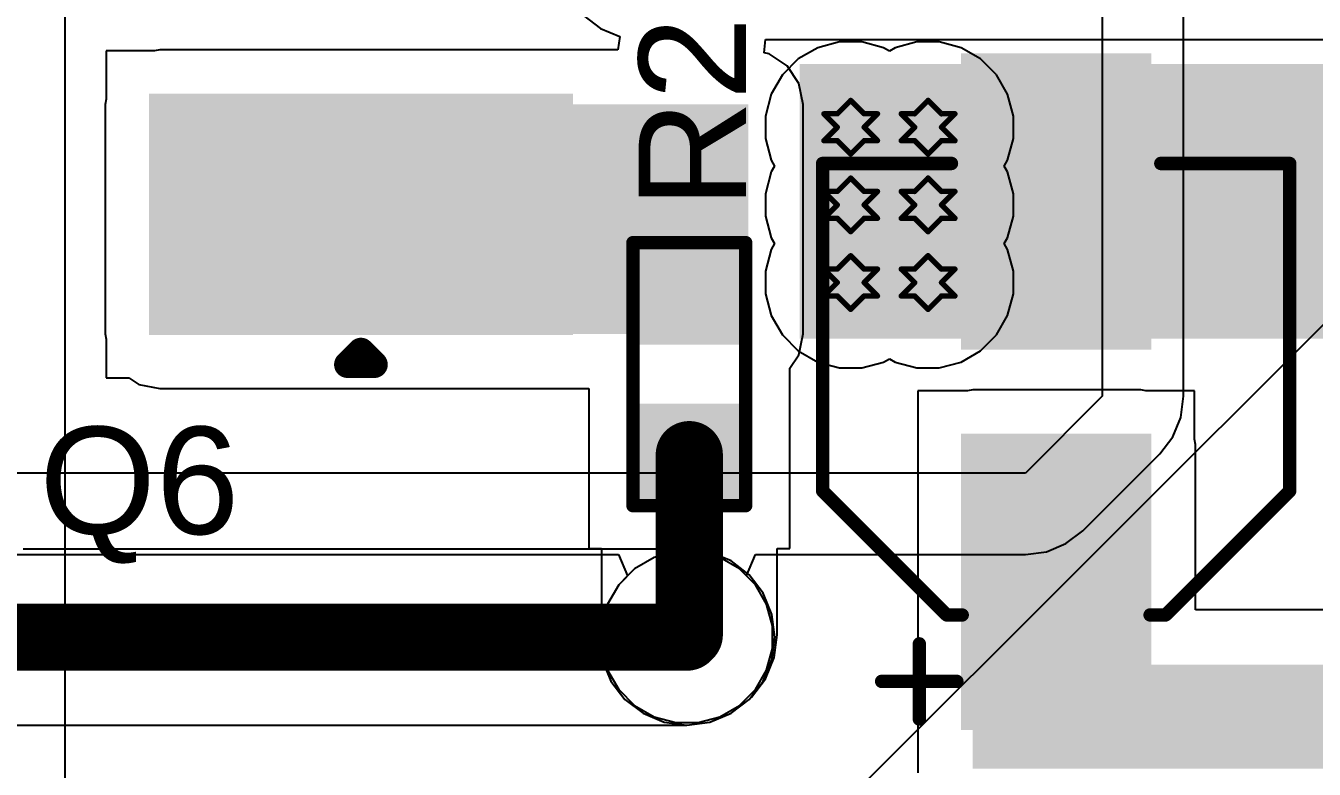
# Model space of a CAD drawing. Header units: inches. Extents: x -3 to 5437, y -3 to 5435.
# Drawn here: x 28.49 to 40.68, y 39.57 to 46.6 of the extents above; entities that cross this region are included whole.
import ezdxf

# ---------------------------------------------------------------- set-up
doc = ezdxf.new("R2010")
doc.units = ezdxf.units.IN
for name, color, linetype in [('Bottom Layer', 5, 'Continuous'), ('Bottom Solder', 6, 'Continuous'), ('Drill Drawing', 1, 'Continuous'), ('GND', 16, 'Continuous'), ('PWR', 76, 'Continuous'), ('Top Layer', 1, 'Continuous'), ('Top Overlay', 2, 'Continuous'), ('Top Paste', 8, 'Continuous'), ('Top Solder', 216, 'Continuous'), ('Via Holes', 16, 'Continuous')]:
    doc.layers.add(name, color=color, linetype=linetype)
doc.styles.add('Arial', font='', dxfattribs={"height": 0.2})
doc.styles.get('Arial').set_extended_font_data('Arial')

# ---------------------------------------------------------------- blocks, each defined once
blk = doc.blocks.new('RVT1E100M0405__39')
at = {"layer": 'Top Layer'}
for points in [[(-3.1, 0.8), (-0.5, 0.8), (-0.5, -0.8), (-3.1, -0.8)], [(0.5, 0.8), (3.1, 0.8), (3.1, -0.8), (0.5, -0.8)]]:
    blk.add_hatch(color=1, dxfattribs=at).paths.add_polyline_path(points)
at = {"layer": 'Top Paste'}
for points in [[(-3.1, 0.8), (-0.5, 0.8), (-0.5, -0.8), (-3.1, -0.8)], [(0.5, 0.8), (3.1, 0.8), (3.1, -0.8), (0.5, -0.8)]]:
    blk.add_hatch(color=8, dxfattribs=at).paths.add_polyline_path(points)
at = {"layer": 'Top Solder'}
for points in [[(-3.202, 0.902), (-0.398, 0.902), (-0.398, -0.902), (-3.202, -0.902)], [(0.398, 0.902), (3.202, 0.902), (3.202, -0.902), (0.398, -0.902)]]:
    blk.add_hatch(color=216, dxfattribs=at).paths.add_polyline_path(points)
at = {"layer": 'Top Overlay'}
for points in [[(-0.94, 2.21, 0.127, 0.127, 0), (-2.115, 1.035, 0.127, 0.127, 0)], [(-0.94, 2.21, 0.127, 0.127, 0), (2.159, 2.21, 0.127, 0.127, 0)], [(2.159, 2.21, 0.127, 0.127, 0), (2.159, 0.991, 0.127, 0.127, 0)], [(-2.743, 1.651, 0.127, 0.127, 0), (-2.743, 0.94, 0.127, 0.127, 0)], [(-3.099, 1.295, 0.127, 0.127, 0), (-2.388, 1.295, 0.127, 0.127, 0)], [(-2.115, 1.035, 0.127, 0.127, 0), (-2.115, 0.889, 0.127, 0.127, 0)], [(-2.115, -0.889, 0.127, 0.127, 0), (-2.115, -1.035, 0.127, 0.127, 0)], [(-2.115, -1.035, 0.127, 0.127, 0), (-0.94, -2.21, 0.127, 0.127, 0)], [(2.159, -0.991, 0.127, 0.127, 0), (2.159, -2.21, 0.127, 0.127, 0)], [(-0.94, -2.21, 0.127, 0.127, 0), (2.159, -2.21, 0.127, 0.127, 0)]]:
    blk.add_lwpolyline(points, format="xyseb", dxfattribs=at)
for points in [[(-0.972, 2.21, 0.0635, 0.0635, 1), (-0.908, 2.21, 0.0635, 0.0635, 1)], [(-0.972, 2.21, 0.0635, 0.0635, 1), (-0.908, 2.21, 0.0635, 0.0635, 1)], [(2.127, 2.21, 0.0635, 0.0635, 1), (2.191, 2.21, 0.0635, 0.0635, 1)], [(2.127, 2.21, 0.0635, 0.0635, 1), (2.191, 2.21, 0.0635, 0.0635, 1)], [(-2.775, 1.651, 0.0635, 0.0635, 1), (-2.711, 1.651, 0.0635, 0.0635, 1)], [(-3.131, 1.295, 0.0635, 0.0635, 1), (-3.067, 1.295, 0.0635, 0.0635, 1)], [(-2.419, 1.295, 0.0635, 0.0635, 1), (-2.356, 1.295, 0.0635, 0.0635, 1)], [(-2.146, 1.035, 0.0635, 0.0635, 1), (-2.083, 1.035, 0.0635, 0.0635, 1)], [(-2.146, 1.035, 0.0635, 0.0635, 1), (-2.083, 1.035, 0.0635, 0.0635, 1)], [(-2.775, 0.94, 0.0635, 0.0635, 1), (-2.711, 0.94, 0.0635, 0.0635, 1)], [(2.127, 0.991, 0.0635, 0.0635, 1), (2.191, 0.991, 0.0635, 0.0635, 1)], [(-2.146, 0.889, 0.0635, 0.0635, 1), (-2.083, 0.889, 0.0635, 0.0635, 1)], [(-2.146, -0.889, 0.0635, 0.0635, 1), (-2.083, -0.889, 0.0635, 0.0635, 1)], [(-2.146, -1.035, 0.0635, 0.0635, 1), (-2.083, -1.035, 0.0635, 0.0635, 1)], [(-2.146, -1.035, 0.0635, 0.0635, 1), (-2.083, -1.035, 0.0635, 0.0635, 1)], [(2.127, -0.991, 0.0635, 0.0635, 1), (2.191, -0.991, 0.0635, 0.0635, 1)], [(-0.972, -2.21, 0.0635, 0.0635, 1), (-0.908, -2.21, 0.0635, 0.0635, 1)], [(-0.972, -2.21, 0.0635, 0.0635, 1), (-0.908, -2.21, 0.0635, 0.0635, 1)], [(2.127, -2.21, 0.0635, 0.0635, 1), (2.191, -2.21, 0.0635, 0.0635, 1)], [(2.127, -2.21, 0.0635, 0.0635, 1), (2.191, -2.21, 0.0635, 0.0635, 1)]]:
    blk.add_lwpolyline(points, format="xyseb", close=True, dxfattribs=at)
blk = doc.blocks.new('RES_0603_406')
at = {"layer": 'Top Layer'}
for points in [[(-0.381, 0.4445), (-0.381, -0.4445), (-1.143, -0.4445), (-1.143, 0.4445)], [(1.143, 0.4445), (1.143, -0.4445), (0.381, -0.4445), (0.381, 0.4445)]]:
    blk.add_hatch(color=1, dxfattribs=at).paths.add_polyline_path(points)
at = {"layer": 'Top Paste'}
for points in [[(-0.381, 0.4445), (-0.381, -0.4445), (-1.143, -0.4445), (-1.143, 0.4445)], [(1.143, 0.4445), (1.143, -0.4445), (0.381, -0.4445), (0.381, 0.4445)]]:
    blk.add_hatch(color=8, dxfattribs=at).paths.add_polyline_path(points)
at = {"layer": 'Top Solder'}
for points in [[(-0.2794, 0.5461), (-0.2794, -0.5461), (-1.2446, -0.5461), (-1.2446, 0.5461)], [(1.2446, 0.5461), (1.2446, -0.5461), (0.2794, -0.5461), (0.2794, 0.5461)]]:
    blk.add_hatch(color=216, dxfattribs=at).paths.add_polyline_path(points)
at = {"layer": 'Top Overlay'}
for points in [[(-1.2446, -0.5334, 0.127, 0.127, 0), (-1.2446, 0.5334, 0.127, 0.127, 0)], [(1.2446, 0.5334, 0.127, 0.127, 0), (-1.2446, 0.5334, 0.127, 0.127, 0)], [(1.2446, -0.5334, 0.127, 0.127, 0), (1.2446, 0.5334, 0.127, 0.127, 0)], [(1.2446, -0.5334, 0.127, 0.127, 0), (-1.2446, -0.5334, 0.127, 0.127, 0)]]:
    blk.add_lwpolyline(points, format="xyseb", dxfattribs=at)
for points in [[(-1.27635, 0.5334, 0.0635, 0.0635, 1), (-1.21285, 0.5334, 0.0635, 0.0635, 1)], [(-1.27635, 0.5334, 0.0635, 0.0635, 1), (-1.21285, 0.5334, 0.0635, 0.0635, 1)], [(1.21285, 0.5334, 0.0635, 0.0635, 1), (1.27635, 0.5334, 0.0635, 0.0635, 1)], [(1.21285, 0.5334, 0.0635, 0.0635, 1), (1.27635, 0.5334, 0.0635, 0.0635, 1)], [(-1.27635, -0.5334, 0.0635, 0.0635, 1), (-1.21285, -0.5334, 0.0635, 0.0635, 1)], [(-1.27635, -0.5334, 0.0635, 0.0635, 1), (-1.21285, -0.5334, 0.0635, 0.0635, 1)], [(1.21285, -0.5334, 0.0635, 0.0635, 1), (1.27635, -0.5334, 0.0635, 0.0635, 1)], [(1.21285, -0.5334, 0.0635, 0.0635, 1), (1.27635, -0.5334, 0.0635, 0.0635, 1)]]:
    blk.add_lwpolyline(points, format="xyseb", close=True, dxfattribs=at)
blk = doc.blocks.new('D2P____455')
at = {"layer": 'Top Layer'}
blk.add_hatch(color=1, dxfattribs=at).paths.add_polyline_path([(-3.58, -3.43), (-1.5, -3.43), (-1.5, -7.24), (-3.58, -7.24)])
at = {"layer": 'Top Paste'}
blk.add_hatch(color=8, dxfattribs=at).paths.add_polyline_path([(-3.58, -3.43), (-1.5, -3.43), (-1.5, -7.24), (-3.58, -7.24)])
at = {"layer": 'Top Solder'}
blk.add_hatch(color=216, dxfattribs=at).paths.add_polyline_path([(-3.682, -3.328), (-1.398, -3.328), (-1.398, -7.342), (-3.682, -7.342)])
at = {"layer": 'Top Overlay'}
for points in [[(-3.962, -5.207, 0.254, 0.254, 0), (-3.962, -5.461, 0.254, 0.254, 0)], [(-3.962, -5.207, 0.254, 0.254, 0), (-3.835, -5.334, 0.254, 0.254, 0)], [(-3.835, -5.334, 0.254, 0.254, 0), (-3.962, -5.461, 0.254, 0.254, 0)]]:
    blk.add_lwpolyline(points, format="xyseb", dxfattribs=at)
for points in [[(-4.026, -5.207, 0.127, 0.127, 1), (-3.899, -5.207, 0.127, 0.127, 1)], [(-4.026, -5.207, 0.127, 0.127, 1), (-3.899, -5.207, 0.127, 0.127, 1)], [(-3.899, -5.334, 0.127, 0.127, 1), (-3.772, -5.334, 0.127, 0.127, 1)], [(-3.899, -5.334, 0.127, 0.127, 1), (-3.772, -5.334, 0.127, 0.127, 1)], [(-4.026, -5.461, 0.127, 0.127, 1), (-3.899, -5.461, 0.127, 0.127, 1)], [(-4.026, -5.461, 0.127, 0.127, 1), (-3.899, -5.461, 0.127, 0.127, 1)]]:
    blk.add_lwpolyline(points, format="xyseb", close=True, dxfattribs=at)

msp = doc.modelspace()

# ---------------------------------------------------------------- hatches: boundary and pattern name
at = {"layer": 'Bottom Layer'}
h = msp.add_hatch(color=5, dxfattribs=at)
edge = h.paths.add_edge_path()
edge.add_arc((36.297, 45.644), 0.3, 0, 360)
h = msp.add_hatch(color=5, dxfattribs=at)
edge = h.paths.add_edge_path()
edge.add_arc((37.029, 45.644), 0.3, 0, 360)
h = msp.add_hatch(color=5, dxfattribs=at)
edge = h.paths.add_edge_path()
edge.add_arc((36.297, 44.909), 0.3, 0, 360)
h = msp.add_hatch(color=5, dxfattribs=at)
edge = h.paths.add_edge_path()
edge.add_arc((37.029, 44.909), 0.3, 0, 360)
h = msp.add_hatch(color=5, dxfattribs=at)
edge = h.paths.add_edge_path()
edge.add_arc((36.297, 44.174), 0.3, 0, 360)
h = msp.add_hatch(color=5, dxfattribs=at)
edge = h.paths.add_edge_path()
edge.add_arc((37.029, 44.174), 0.3, 0, 360)
h = msp.add_hatch(color=5, dxfattribs=at)
edge = h.paths.add_edge_path()
edge.add_arc((34.747, 40.818), 0.3, 0, 360)
at = {"layer": 'Bottom Solder'}
h = msp.add_hatch(color=6, dxfattribs=at)
edge = h.paths.add_edge_path()
edge.add_arc((36.297, 45.644), 0.15, 0, 360)
h = msp.add_hatch(color=6, dxfattribs=at)
edge = h.paths.add_edge_path()
edge.add_arc((37.029, 45.644), 0.15, 0, 360)
h = msp.add_hatch(color=6, dxfattribs=at)
edge = h.paths.add_edge_path()
edge.add_arc((36.297, 44.909), 0.15, 0, 360)
h = msp.add_hatch(color=6, dxfattribs=at)
edge = h.paths.add_edge_path()
edge.add_arc((37.029, 44.909), 0.15, 0, 360)
h = msp.add_hatch(color=6, dxfattribs=at)
edge = h.paths.add_edge_path()
edge.add_arc((36.297, 44.174), 0.15, 0, 360)
h = msp.add_hatch(color=6, dxfattribs=at)
edge = h.paths.add_edge_path()
edge.add_arc((37.029, 44.174), 0.15, 0, 360)
h = msp.add_hatch(color=6, dxfattribs=at)
edge = h.paths.add_edge_path()
edge.add_arc((34.747, 40.818), 0.15, 0, 360)
at = {"layer": 'GND'}
h = msp.add_hatch(color=16, dxfattribs=at)
edge = h.paths.add_edge_path()
edge.add_arc((36.297, 45.644), 0.3, 0, 360)
h = msp.add_hatch(color=16, dxfattribs=at)
edge = h.paths.add_edge_path()
edge.add_arc((37.029, 45.644), 0.3, 0, 360)
h = msp.add_hatch(color=16, dxfattribs=at)
edge = h.paths.add_edge_path()
edge.add_arc((36.297, 44.909), 0.3, 0, 360)
h = msp.add_hatch(color=16, dxfattribs=at)
edge = h.paths.add_edge_path()
edge.add_arc((37.029, 44.909), 0.3, 0, 360)
h = msp.add_hatch(color=16, dxfattribs=at)
edge = h.paths.add_edge_path()
edge.add_arc((36.297, 44.174), 0.3, 0, 360)
h = msp.add_hatch(color=16, dxfattribs=at)
edge = h.paths.add_edge_path()
edge.add_arc((37.029, 44.174), 0.3, 0, 360)
h = msp.add_hatch(color=16, dxfattribs=at)
edge = h.paths.add_edge_path()
edge.add_arc((34.747, 40.818), 0.3, 0, 360)
at = {"layer": 'PWR'}
h = msp.add_hatch(color=76, dxfattribs=at)
edge = h.paths.add_edge_path()
edge.add_arc((36.297, 45.644), 0.3, 0, 360)
h = msp.add_hatch(color=76, dxfattribs=at)
edge = h.paths.add_edge_path()
edge.add_arc((37.029, 45.644), 0.3, 0, 360)
h = msp.add_hatch(color=76, dxfattribs=at)
edge = h.paths.add_edge_path()
edge.add_arc((36.297, 44.909), 0.3, 0, 360)
h = msp.add_hatch(color=76, dxfattribs=at)
edge = h.paths.add_edge_path()
edge.add_arc((37.029, 44.909), 0.3, 0, 360)
h = msp.add_hatch(color=76, dxfattribs=at)
edge = h.paths.add_edge_path()
edge.add_arc((36.297, 44.174), 0.3, 0, 360)
h = msp.add_hatch(color=76, dxfattribs=at)
edge = h.paths.add_edge_path()
edge.add_arc((37.029, 44.174), 0.3, 0, 360)
h = msp.add_hatch(color=76, dxfattribs=at)
edge = h.paths.add_edge_path()
edge.add_arc((34.747, 40.818), 0.3, 0, 360)
at = {"layer": 'Top Layer'}
for points in [[(35.814, 43.642), (49.743, 43.642), (49.743, 46.242), (35.814, 46.242)], [(29.757, 43.688), (35.328, 43.688), (35.328, 45.86), (29.757, 45.86)], [(37.452, 39.573), (39.041, 39.573), (39.041, 42.642), (37.452, 42.642)], [(37.452, 39.573), (49.755, 39.573), (49.755, 40.558), (37.452, 40.558)]]:
    msp.add_hatch(color=1, dxfattribs=at).paths.add_polyline_path(points)
h = msp.add_hatch(color=1, dxfattribs=at)
edge = h.paths.add_edge_path()
edge.add_arc((36.297, 45.644), 0.3, 0, 360)
h = msp.add_hatch(color=1, dxfattribs=at)
edge = h.paths.add_edge_path()
edge.add_arc((37.029, 45.644), 0.3, 0, 360)
h = msp.add_hatch(color=1, dxfattribs=at)
edge = h.paths.add_edge_path()
edge.add_arc((36.297, 44.909), 0.3, 0, 360)
h = msp.add_hatch(color=1, dxfattribs=at)
edge = h.paths.add_edge_path()
edge.add_arc((37.029, 44.909), 0.3, 0, 360)
h = msp.add_hatch(color=1, dxfattribs=at)
edge = h.paths.add_edge_path()
edge.add_arc((36.297, 44.174), 0.3, 0, 360)
h = msp.add_hatch(color=1, dxfattribs=at)
edge = h.paths.add_edge_path()
edge.add_arc((37.029, 44.174), 0.3, 0, 360)
h = msp.add_hatch(color=1, dxfattribs=at)
edge = h.paths.add_edge_path()
edge.add_arc((34.747, 40.818), 0.3, 0, 360)
at = {"layer": 'Top Solder'}
h = msp.add_hatch(color=216, dxfattribs=at)
edge = h.paths.add_edge_path()
edge.add_arc((36.297, 45.644), 0.15, 0, 360)
h = msp.add_hatch(color=216, dxfattribs=at)
edge = h.paths.add_edge_path()
edge.add_arc((37.029, 45.644), 0.15, 0, 360)
h = msp.add_hatch(color=216, dxfattribs=at)
edge = h.paths.add_edge_path()
edge.add_arc((36.297, 44.909), 0.15, 0, 360)
h = msp.add_hatch(color=216, dxfattribs=at)
edge = h.paths.add_edge_path()
edge.add_arc((37.029, 44.909), 0.15, 0, 360)
h = msp.add_hatch(color=216, dxfattribs=at)
edge = h.paths.add_edge_path()
edge.add_arc((36.297, 44.174), 0.15, 0, 360)
h = msp.add_hatch(color=216, dxfattribs=at)
edge = h.paths.add_edge_path()
edge.add_arc((37.029, 44.174), 0.15, 0, 360)
h = msp.add_hatch(color=216, dxfattribs=at)
edge = h.paths.add_edge_path()
edge.add_arc((34.747, 40.818), 0.15, 0, 360)
at = {"layer": 'Via Holes'}
h = msp.add_hatch(color=7, dxfattribs=at)
edge = h.paths.add_edge_path()
edge.add_arc((36.297, 45.644), 0.15, 0, 360)
h = msp.add_hatch(color=7, dxfattribs=at)
edge = h.paths.add_edge_path()
edge.add_arc((37.029, 45.644), 0.15, 0, 360)
h = msp.add_hatch(color=7, dxfattribs=at)
edge = h.paths.add_edge_path()
edge.add_arc((36.297, 44.909), 0.15, 0, 360)
h = msp.add_hatch(color=7, dxfattribs=at)
edge = h.paths.add_edge_path()
edge.add_arc((37.029, 44.909), 0.15, 0, 360)
h = msp.add_hatch(color=7, dxfattribs=at)
edge = h.paths.add_edge_path()
edge.add_arc((36.297, 44.174), 0.15, 0, 360)
h = msp.add_hatch(color=7, dxfattribs=at)
edge = h.paths.add_edge_path()
edge.add_arc((37.029, 44.174), 0.15, 0, 360)
h = msp.add_hatch(color=7, dxfattribs=at)
edge = h.paths.add_edge_path()
edge.add_arc((34.747, 40.818), 0.15, 0, 360)

# ---------------------------------------------------------------- linework, layer by layer
at = {"layer": 'Bottom Layer'}
for p, q in [((34.747, 41.65), (28.464, 41.65)), ((34.963, 41.622), (34.747, 41.65)), ((35.164, 41.539), (34.963, 41.622)), ((35.336, 41.407), (35.164, 41.539)), ((35.468, 41.234), (35.336, 41.407)), ((35.551, 41.033), (35.468, 41.234)), ((35.58, 40.818), (35.551, 41.033)), ((35.551, 40.602), (35.58, 40.818)), ((35.468, 40.401), (35.551, 40.602)), ((35.336, 40.229), (35.468, 40.401)), ((35.164, 40.097), (35.336, 40.229)), ((34.747, 39.985), (34.963, 40.014)), ((34.963, 40.014), (35.164, 40.097)), ((28.119, 39.985), (34.747, 39.985))]:
    msp.add_line(p, q, dxfattribs=at)
msp.add_lwpolyline([(28.119, 40.818, 0.635, 0.635, 0), (34.747, 40.818, 0.635, 0.635, 0)], format="xyseb", dxfattribs=at)
msp.add_lwpolyline([(34.588, 40.818, 0.318, 0.318, 1), (34.906, 40.818, 0.318, 0.318, 1)], format="xyseb", close=True, dxfattribs=at)
at = {"layer": 'Bottom Solder'}
msp.add_line((0.338, 3.382), (5436.901, 5435.166), dxfattribs=at)
at = {"layer": 'Drill Drawing'}
for points in [[(36.17, 45.771, 0.0508, 0.0508, 0), (36.297, 45.898, 0.0508, 0.0508, 0)], [(36.297, 45.898, 0.0508, 0.0508, 0), (36.424, 45.771, 0.0508, 0.0508, 0)], [(36.902, 45.771, 0.0508, 0.0508, 0), (37.029, 45.898, 0.0508, 0.0508, 0)], [(37.029, 45.898, 0.0508, 0.0508, 0), (37.156, 45.771, 0.0508, 0.0508, 0)], [(36.043, 45.771, 0.0508, 0.0508, 0), (36.17, 45.644, 0.0508, 0.0508, 0)], [(36.043, 45.771, 0.0508, 0.0508, 0), (36.17, 45.771, 0.0508, 0.0508, 0)], [(36.424, 45.771, 0.0508, 0.0508, 0), (36.551, 45.771, 0.0508, 0.0508, 0)], [(36.424, 45.644, 0.0508, 0.0508, 0), (36.551, 45.771, 0.0508, 0.0508, 0)], [(36.775, 45.771, 0.0508, 0.0508, 0), (36.902, 45.644, 0.0508, 0.0508, 0)], [(36.775, 45.771, 0.0508, 0.0508, 0), (36.902, 45.771, 0.0508, 0.0508, 0)], [(37.156, 45.771, 0.0508, 0.0508, 0), (37.283, 45.771, 0.0508, 0.0508, 0)], [(37.156, 45.644, 0.0508, 0.0508, 0), (37.283, 45.771, 0.0508, 0.0508, 0)], [(36.043, 45.517, 0.0508, 0.0508, 0), (36.17, 45.644, 0.0508, 0.0508, 0)], [(36.424, 45.644, 0.0508, 0.0508, 0), (36.551, 45.517, 0.0508, 0.0508, 0)], [(36.775, 45.517, 0.0508, 0.0508, 0), (36.902, 45.644, 0.0508, 0.0508, 0)], [(37.156, 45.644, 0.0508, 0.0508, 0), (37.283, 45.517, 0.0508, 0.0508, 0)], [(36.043, 45.517, 0.0508, 0.0508, 0), (36.17, 45.517, 0.0508, 0.0508, 0)], [(36.17, 45.517, 0.0508, 0.0508, 0), (36.297, 45.39, 0.0508, 0.0508, 0)], [(36.297, 45.39, 0.0508, 0.0508, 0), (36.424, 45.517, 0.0508, 0.0508, 0)], [(36.424, 45.517, 0.0508, 0.0508, 0), (36.551, 45.517, 0.0508, 0.0508, 0)], [(36.775, 45.517, 0.0508, 0.0508, 0), (36.902, 45.517, 0.0508, 0.0508, 0)], [(36.902, 45.517, 0.0508, 0.0508, 0), (37.029, 45.39, 0.0508, 0.0508, 0)], [(37.029, 45.39, 0.0508, 0.0508, 0), (37.156, 45.517, 0.0508, 0.0508, 0)], [(37.156, 45.517, 0.0508, 0.0508, 0), (37.283, 45.517, 0.0508, 0.0508, 0)], [(36.17, 45.036, 0.0508, 0.0508, 0), (36.297, 45.163, 0.0508, 0.0508, 0)], [(36.297, 45.163, 0.0508, 0.0508, 0), (36.424, 45.036, 0.0508, 0.0508, 0)], [(36.902, 45.036, 0.0508, 0.0508, 0), (37.029, 45.163, 0.0508, 0.0508, 0)], [(37.029, 45.163, 0.0508, 0.0508, 0), (37.156, 45.036, 0.0508, 0.0508, 0)], [(36.043, 45.036, 0.0508, 0.0508, 0), (36.17, 44.909, 0.0508, 0.0508, 0)], [(36.043, 45.036, 0.0508, 0.0508, 0), (36.17, 45.036, 0.0508, 0.0508, 0)], [(36.424, 45.036, 0.0508, 0.0508, 0), (36.551, 45.036, 0.0508, 0.0508, 0)], [(36.424, 44.909, 0.0508, 0.0508, 0), (36.551, 45.036, 0.0508, 0.0508, 0)], [(36.775, 45.036, 0.0508, 0.0508, 0), (36.902, 44.909, 0.0508, 0.0508, 0)], [(36.775, 45.036, 0.0508, 0.0508, 0), (36.902, 45.036, 0.0508, 0.0508, 0)], [(37.156, 45.036, 0.0508, 0.0508, 0), (37.283, 45.036, 0.0508, 0.0508, 0)], [(37.156, 44.909, 0.0508, 0.0508, 0), (37.283, 45.036, 0.0508, 0.0508, 0)], [(36.043, 44.782, 0.0508, 0.0508, 0), (36.17, 44.909, 0.0508, 0.0508, 0)], [(36.424, 44.909, 0.0508, 0.0508, 0), (36.551, 44.782, 0.0508, 0.0508, 0)], [(36.775, 44.782, 0.0508, 0.0508, 0), (36.902, 44.909, 0.0508, 0.0508, 0)], [(37.156, 44.909, 0.0508, 0.0508, 0), (37.283, 44.782, 0.0508, 0.0508, 0)], [(36.043, 44.782, 0.0508, 0.0508, 0), (36.17, 44.782, 0.0508, 0.0508, 0)], [(36.17, 44.782, 0.0508, 0.0508, 0), (36.297, 44.655, 0.0508, 0.0508, 0)], [(36.297, 44.655, 0.0508, 0.0508, 0), (36.424, 44.782, 0.0508, 0.0508, 0)], [(36.424, 44.782, 0.0508, 0.0508, 0), (36.551, 44.782, 0.0508, 0.0508, 0)], [(36.775, 44.782, 0.0508, 0.0508, 0), (36.902, 44.782, 0.0508, 0.0508, 0)], [(36.902, 44.782, 0.0508, 0.0508, 0), (37.029, 44.655, 0.0508, 0.0508, 0)], [(37.029, 44.655, 0.0508, 0.0508, 0), (37.156, 44.782, 0.0508, 0.0508, 0)], [(37.156, 44.782, 0.0508, 0.0508, 0), (37.283, 44.782, 0.0508, 0.0508, 0)], [(36.17, 44.301, 0.0508, 0.0508, 0), (36.297, 44.428, 0.0508, 0.0508, 0)], [(36.297, 44.428, 0.0508, 0.0508, 0), (36.424, 44.301, 0.0508, 0.0508, 0)], [(36.902, 44.301, 0.0508, 0.0508, 0), (37.029, 44.428, 0.0508, 0.0508, 0)], [(37.029, 44.428, 0.0508, 0.0508, 0), (37.156, 44.301, 0.0508, 0.0508, 0)], [(36.043, 44.301, 0.0508, 0.0508, 0), (36.17, 44.174, 0.0508, 0.0508, 0)], [(36.043, 44.301, 0.0508, 0.0508, 0), (36.17, 44.301, 0.0508, 0.0508, 0)], [(36.424, 44.301, 0.0508, 0.0508, 0), (36.551, 44.301, 0.0508, 0.0508, 0)], [(36.424, 44.174, 0.0508, 0.0508, 0), (36.551, 44.301, 0.0508, 0.0508, 0)], [(36.775, 44.301, 0.0508, 0.0508, 0), (36.902, 44.174, 0.0508, 0.0508, 0)], [(36.775, 44.301, 0.0508, 0.0508, 0), (36.902, 44.301, 0.0508, 0.0508, 0)], [(37.156, 44.301, 0.0508, 0.0508, 0), (37.283, 44.301, 0.0508, 0.0508, 0)], [(37.156, 44.174, 0.0508, 0.0508, 0), (37.283, 44.301, 0.0508, 0.0508, 0)], [(36.043, 44.047, 0.0508, 0.0508, 0), (36.17, 44.174, 0.0508, 0.0508, 0)], [(36.424, 44.174, 0.0508, 0.0508, 0), (36.551, 44.047, 0.0508, 0.0508, 0)], [(36.775, 44.047, 0.0508, 0.0508, 0), (36.902, 44.174, 0.0508, 0.0508, 0)], [(37.156, 44.174, 0.0508, 0.0508, 0), (37.283, 44.047, 0.0508, 0.0508, 0)], [(36.043, 44.047, 0.0508, 0.0508, 0), (36.17, 44.047, 0.0508, 0.0508, 0)], [(36.17, 44.047, 0.0508, 0.0508, 0), (36.297, 43.92, 0.0508, 0.0508, 0)], [(36.297, 43.92, 0.0508, 0.0508, 0), (36.424, 44.047, 0.0508, 0.0508, 0)], [(36.424, 44.047, 0.0508, 0.0508, 0), (36.551, 44.047, 0.0508, 0.0508, 0)], [(36.775, 44.047, 0.0508, 0.0508, 0), (36.902, 44.047, 0.0508, 0.0508, 0)], [(36.902, 44.047, 0.0508, 0.0508, 0), (37.029, 43.92, 0.0508, 0.0508, 0)], [(37.029, 43.92, 0.0508, 0.0508, 0), (37.156, 44.047, 0.0508, 0.0508, 0)], [(37.156, 44.047, 0.0508, 0.0508, 0), (37.283, 44.047, 0.0508, 0.0508, 0)], [(34.62, 40.945, 0.0508, 0.0508, 0), (34.747, 41.072, 0.0508, 0.0508, 0)], [(34.747, 41.072, 0.0508, 0.0508, 0), (34.874, 40.945, 0.0508, 0.0508, 0)], [(34.493, 40.945, 0.0508, 0.0508, 0), (34.62, 40.818, 0.0508, 0.0508, 0)], [(34.493, 40.945, 0.0508, 0.0508, 0), (34.62, 40.945, 0.0508, 0.0508, 0)], [(34.874, 40.945, 0.0508, 0.0508, 0), (35.001, 40.945, 0.0508, 0.0508, 0)], [(34.874, 40.818, 0.0508, 0.0508, 0), (35.001, 40.945, 0.0508, 0.0508, 0)], [(34.493, 40.691, 0.0508, 0.0508, 0), (34.62, 40.818, 0.0508, 0.0508, 0)], [(34.874, 40.818, 0.0508, 0.0508, 0), (35.001, 40.691, 0.0508, 0.0508, 0)], [(34.493, 40.691, 0.0508, 0.0508, 0), (34.62, 40.691, 0.0508, 0.0508, 0)], [(34.62, 40.691, 0.0508, 0.0508, 0), (34.747, 40.564, 0.0508, 0.0508, 0)], [(34.747, 40.564, 0.0508, 0.0508, 0), (34.874, 40.691, 0.0508, 0.0508, 0)], [(34.874, 40.691, 0.0508, 0.0508, 0), (35.001, 40.691, 0.0508, 0.0508, 0)]]:
    msp.add_lwpolyline(points, format="xyseb", dxfattribs=at)
for points in [[(36.284, 45.898, 0.0254, 0.0254, 1), (36.309, 45.898, 0.0254, 0.0254, 1)], [(36.284, 45.898, 0.0254, 0.0254, 1), (36.309, 45.898, 0.0254, 0.0254, 1)], [(37.016, 45.898, 0.0254, 0.0254, 1), (37.042, 45.898, 0.0254, 0.0254, 1)], [(37.016, 45.898, 0.0254, 0.0254, 1), (37.042, 45.898, 0.0254, 0.0254, 1)], [(36.03, 45.771, 0.0254, 0.0254, 1), (36.055, 45.771, 0.0254, 0.0254, 1)], [(36.03, 45.771, 0.0254, 0.0254, 1), (36.055, 45.771, 0.0254, 0.0254, 1)], [(36.157, 45.771, 0.0254, 0.0254, 1), (36.182, 45.771, 0.0254, 0.0254, 1)], [(36.157, 45.771, 0.0254, 0.0254, 1), (36.182, 45.771, 0.0254, 0.0254, 1)], [(36.411, 45.771, 0.0254, 0.0254, 1), (36.436, 45.771, 0.0254, 0.0254, 1)], [(36.411, 45.771, 0.0254, 0.0254, 1), (36.436, 45.771, 0.0254, 0.0254, 1)], [(36.538, 45.771, 0.0254, 0.0254, 1), (36.563, 45.771, 0.0254, 0.0254, 1)], [(36.538, 45.771, 0.0254, 0.0254, 1), (36.563, 45.771, 0.0254, 0.0254, 1)], [(36.762, 45.771, 0.0254, 0.0254, 1), (36.788, 45.771, 0.0254, 0.0254, 1)], [(36.762, 45.771, 0.0254, 0.0254, 1), (36.788, 45.771, 0.0254, 0.0254, 1)], [(36.889, 45.771, 0.0254, 0.0254, 1), (36.915, 45.771, 0.0254, 0.0254, 1)], [(36.889, 45.771, 0.0254, 0.0254, 1), (36.915, 45.771, 0.0254, 0.0254, 1)], [(37.143, 45.771, 0.0254, 0.0254, 1), (37.169, 45.771, 0.0254, 0.0254, 1)], [(37.143, 45.771, 0.0254, 0.0254, 1), (37.169, 45.771, 0.0254, 0.0254, 1)], [(37.27, 45.771, 0.0254, 0.0254, 1), (37.296, 45.771, 0.0254, 0.0254, 1)], [(37.27, 45.771, 0.0254, 0.0254, 1), (37.296, 45.771, 0.0254, 0.0254, 1)], [(36.157, 45.644, 0.0254, 0.0254, 1), (36.182, 45.644, 0.0254, 0.0254, 1)], [(36.157, 45.644, 0.0254, 0.0254, 1), (36.182, 45.644, 0.0254, 0.0254, 1)], [(36.411, 45.644, 0.0254, 0.0254, 1), (36.436, 45.644, 0.0254, 0.0254, 1)], [(36.411, 45.644, 0.0254, 0.0254, 1), (36.436, 45.644, 0.0254, 0.0254, 1)], [(36.889, 45.644, 0.0254, 0.0254, 1), (36.915, 45.644, 0.0254, 0.0254, 1)], [(36.889, 45.644, 0.0254, 0.0254, 1), (36.915, 45.644, 0.0254, 0.0254, 1)], [(37.143, 45.644, 0.0254, 0.0254, 1), (37.169, 45.644, 0.0254, 0.0254, 1)], [(37.143, 45.644, 0.0254, 0.0254, 1), (37.169, 45.644, 0.0254, 0.0254, 1)], [(36.03, 45.517, 0.0254, 0.0254, 1), (36.055, 45.517, 0.0254, 0.0254, 1)], [(36.03, 45.517, 0.0254, 0.0254, 1), (36.055, 45.517, 0.0254, 0.0254, 1)], [(36.157, 45.517, 0.0254, 0.0254, 1), (36.182, 45.517, 0.0254, 0.0254, 1)], [(36.157, 45.517, 0.0254, 0.0254, 1), (36.182, 45.517, 0.0254, 0.0254, 1)], [(36.411, 45.517, 0.0254, 0.0254, 1), (36.436, 45.517, 0.0254, 0.0254, 1)], [(36.411, 45.517, 0.0254, 0.0254, 1), (36.436, 45.517, 0.0254, 0.0254, 1)], [(36.538, 45.517, 0.0254, 0.0254, 1), (36.563, 45.517, 0.0254, 0.0254, 1)], [(36.538, 45.517, 0.0254, 0.0254, 1), (36.563, 45.517, 0.0254, 0.0254, 1)], [(36.762, 45.517, 0.0254, 0.0254, 1), (36.788, 45.517, 0.0254, 0.0254, 1)], [(36.762, 45.517, 0.0254, 0.0254, 1), (36.788, 45.517, 0.0254, 0.0254, 1)], [(36.889, 45.517, 0.0254, 0.0254, 1), (36.915, 45.517, 0.0254, 0.0254, 1)], [(36.889, 45.517, 0.0254, 0.0254, 1), (36.915, 45.517, 0.0254, 0.0254, 1)], [(37.143, 45.517, 0.0254, 0.0254, 1), (37.169, 45.517, 0.0254, 0.0254, 1)], [(37.143, 45.517, 0.0254, 0.0254, 1), (37.169, 45.517, 0.0254, 0.0254, 1)], [(37.27, 45.517, 0.0254, 0.0254, 1), (37.296, 45.517, 0.0254, 0.0254, 1)], [(37.27, 45.517, 0.0254, 0.0254, 1), (37.296, 45.517, 0.0254, 0.0254, 1)], [(36.284, 45.39, 0.0254, 0.0254, 1), (36.309, 45.39, 0.0254, 0.0254, 1)], [(36.284, 45.39, 0.0254, 0.0254, 1), (36.309, 45.39, 0.0254, 0.0254, 1)], [(37.016, 45.39, 0.0254, 0.0254, 1), (37.042, 45.39, 0.0254, 0.0254, 1)], [(37.016, 45.39, 0.0254, 0.0254, 1), (37.042, 45.39, 0.0254, 0.0254, 1)], [(36.284, 45.163, 0.0254, 0.0254, 1), (36.309, 45.163, 0.0254, 0.0254, 1)], [(36.284, 45.163, 0.0254, 0.0254, 1), (36.309, 45.163, 0.0254, 0.0254, 1)], [(37.016, 45.163, 0.0254, 0.0254, 1), (37.042, 45.163, 0.0254, 0.0254, 1)], [(37.016, 45.163, 0.0254, 0.0254, 1), (37.042, 45.163, 0.0254, 0.0254, 1)], [(36.03, 45.036, 0.0254, 0.0254, 1), (36.055, 45.036, 0.0254, 0.0254, 1)], [(36.03, 45.036, 0.0254, 0.0254, 1), (36.055, 45.036, 0.0254, 0.0254, 1)], [(36.157, 45.036, 0.0254, 0.0254, 1), (36.182, 45.036, 0.0254, 0.0254, 1)], [(36.157, 45.036, 0.0254, 0.0254, 1), (36.182, 45.036, 0.0254, 0.0254, 1)], [(36.411, 45.036, 0.0254, 0.0254, 1), (36.436, 45.036, 0.0254, 0.0254, 1)], [(36.411, 45.036, 0.0254, 0.0254, 1), (36.436, 45.036, 0.0254, 0.0254, 1)], [(36.538, 45.036, 0.0254, 0.0254, 1), (36.563, 45.036, 0.0254, 0.0254, 1)], [(36.538, 45.036, 0.0254, 0.0254, 1), (36.563, 45.036, 0.0254, 0.0254, 1)], [(36.762, 45.036, 0.0254, 0.0254, 1), (36.788, 45.036, 0.0254, 0.0254, 1)], [(36.762, 45.036, 0.0254, 0.0254, 1), (36.788, 45.036, 0.0254, 0.0254, 1)], [(36.889, 45.036, 0.0254, 0.0254, 1), (36.915, 45.036, 0.0254, 0.0254, 1)], [(36.889, 45.036, 0.0254, 0.0254, 1), (36.915, 45.036, 0.0254, 0.0254, 1)], [(37.143, 45.036, 0.0254, 0.0254, 1), (37.169, 45.036, 0.0254, 0.0254, 1)], [(37.143, 45.036, 0.0254, 0.0254, 1), (37.169, 45.036, 0.0254, 0.0254, 1)], [(37.27, 45.036, 0.0254, 0.0254, 1), (37.296, 45.036, 0.0254, 0.0254, 1)], [(37.27, 45.036, 0.0254, 0.0254, 1), (37.296, 45.036, 0.0254, 0.0254, 1)], [(36.157, 44.909, 0.0254, 0.0254, 1), (36.182, 44.909, 0.0254, 0.0254, 1)], [(36.157, 44.909, 0.0254, 0.0254, 1), (36.182, 44.909, 0.0254, 0.0254, 1)], [(36.411, 44.909, 0.0254, 0.0254, 1), (36.436, 44.909, 0.0254, 0.0254, 1)], [(36.411, 44.909, 0.0254, 0.0254, 1), (36.436, 44.909, 0.0254, 0.0254, 1)], [(36.889, 44.909, 0.0254, 0.0254, 1), (36.915, 44.909, 0.0254, 0.0254, 1)], [(36.889, 44.909, 0.0254, 0.0254, 1), (36.915, 44.909, 0.0254, 0.0254, 1)], [(37.143, 44.909, 0.0254, 0.0254, 1), (37.169, 44.909, 0.0254, 0.0254, 1)], [(37.143, 44.909, 0.0254, 0.0254, 1), (37.169, 44.909, 0.0254, 0.0254, 1)], [(36.03, 44.782, 0.0254, 0.0254, 1), (36.055, 44.782, 0.0254, 0.0254, 1)], [(36.03, 44.782, 0.0254, 0.0254, 1), (36.055, 44.782, 0.0254, 0.0254, 1)], [(36.157, 44.782, 0.0254, 0.0254, 1), (36.182, 44.782, 0.0254, 0.0254, 1)], [(36.157, 44.782, 0.0254, 0.0254, 1), (36.182, 44.782, 0.0254, 0.0254, 1)], [(36.411, 44.782, 0.0254, 0.0254, 1), (36.436, 44.782, 0.0254, 0.0254, 1)], [(36.411, 44.782, 0.0254, 0.0254, 1), (36.436, 44.782, 0.0254, 0.0254, 1)], [(36.538, 44.782, 0.0254, 0.0254, 1), (36.563, 44.782, 0.0254, 0.0254, 1)], [(36.538, 44.782, 0.0254, 0.0254, 1), (36.563, 44.782, 0.0254, 0.0254, 1)], [(36.762, 44.782, 0.0254, 0.0254, 1), (36.788, 44.782, 0.0254, 0.0254, 1)], [(36.762, 44.782, 0.0254, 0.0254, 1), (36.788, 44.782, 0.0254, 0.0254, 1)], [(36.889, 44.782, 0.0254, 0.0254, 1), (36.915, 44.782, 0.0254, 0.0254, 1)], [(36.889, 44.782, 0.0254, 0.0254, 1), (36.915, 44.782, 0.0254, 0.0254, 1)], [(37.143, 44.782, 0.0254, 0.0254, 1), (37.169, 44.782, 0.0254, 0.0254, 1)], [(37.143, 44.782, 0.0254, 0.0254, 1), (37.169, 44.782, 0.0254, 0.0254, 1)], [(37.27, 44.782, 0.0254, 0.0254, 1), (37.296, 44.782, 0.0254, 0.0254, 1)], [(37.27, 44.782, 0.0254, 0.0254, 1), (37.296, 44.782, 0.0254, 0.0254, 1)], [(36.284, 44.655, 0.0254, 0.0254, 1), (36.309, 44.655, 0.0254, 0.0254, 1)], [(36.284, 44.655, 0.0254, 0.0254, 1), (36.309, 44.655, 0.0254, 0.0254, 1)], [(37.016, 44.655, 0.0254, 0.0254, 1), (37.042, 44.655, 0.0254, 0.0254, 1)], [(37.016, 44.655, 0.0254, 0.0254, 1), (37.042, 44.655, 0.0254, 0.0254, 1)], [(36.284, 44.428, 0.0254, 0.0254, 1), (36.309, 44.428, 0.0254, 0.0254, 1)], [(36.284, 44.428, 0.0254, 0.0254, 1), (36.309, 44.428, 0.0254, 0.0254, 1)], [(37.016, 44.428, 0.0254, 0.0254, 1), (37.042, 44.428, 0.0254, 0.0254, 1)], [(37.016, 44.428, 0.0254, 0.0254, 1), (37.042, 44.428, 0.0254, 0.0254, 1)], [(36.03, 44.301, 0.0254, 0.0254, 1), (36.055, 44.301, 0.0254, 0.0254, 1)], [(36.03, 44.301, 0.0254, 0.0254, 1), (36.055, 44.301, 0.0254, 0.0254, 1)], [(36.157, 44.301, 0.0254, 0.0254, 1), (36.182, 44.301, 0.0254, 0.0254, 1)], [(36.157, 44.301, 0.0254, 0.0254, 1), (36.182, 44.301, 0.0254, 0.0254, 1)], [(36.411, 44.301, 0.0254, 0.0254, 1), (36.436, 44.301, 0.0254, 0.0254, 1)], [(36.411, 44.301, 0.0254, 0.0254, 1), (36.436, 44.301, 0.0254, 0.0254, 1)], [(36.538, 44.301, 0.0254, 0.0254, 1), (36.563, 44.301, 0.0254, 0.0254, 1)], [(36.538, 44.301, 0.0254, 0.0254, 1), (36.563, 44.301, 0.0254, 0.0254, 1)], [(36.762, 44.301, 0.0254, 0.0254, 1), (36.788, 44.301, 0.0254, 0.0254, 1)], [(36.762, 44.301, 0.0254, 0.0254, 1), (36.788, 44.301, 0.0254, 0.0254, 1)], [(36.889, 44.301, 0.0254, 0.0254, 1), (36.915, 44.301, 0.0254, 0.0254, 1)], [(36.889, 44.301, 0.0254, 0.0254, 1), (36.915, 44.301, 0.0254, 0.0254, 1)], [(37.143, 44.301, 0.0254, 0.0254, 1), (37.169, 44.301, 0.0254, 0.0254, 1)], [(37.143, 44.301, 0.0254, 0.0254, 1), (37.169, 44.301, 0.0254, 0.0254, 1)], [(37.27, 44.301, 0.0254, 0.0254, 1), (37.296, 44.301, 0.0254, 0.0254, 1)], [(37.27, 44.301, 0.0254, 0.0254, 1), (37.296, 44.301, 0.0254, 0.0254, 1)], [(36.157, 44.174, 0.0254, 0.0254, 1), (36.182, 44.174, 0.0254, 0.0254, 1)], [(36.157, 44.174, 0.0254, 0.0254, 1), (36.182, 44.174, 0.0254, 0.0254, 1)], [(36.411, 44.174, 0.0254, 0.0254, 1), (36.436, 44.174, 0.0254, 0.0254, 1)], [(36.411, 44.174, 0.0254, 0.0254, 1), (36.436, 44.174, 0.0254, 0.0254, 1)], [(36.889, 44.174, 0.0254, 0.0254, 1), (36.915, 44.174, 0.0254, 0.0254, 1)], [(36.889, 44.174, 0.0254, 0.0254, 1), (36.915, 44.174, 0.0254, 0.0254, 1)], [(37.143, 44.174, 0.0254, 0.0254, 1), (37.169, 44.174, 0.0254, 0.0254, 1)], [(37.143, 44.174, 0.0254, 0.0254, 1), (37.169, 44.174, 0.0254, 0.0254, 1)], [(36.03, 44.047, 0.0254, 0.0254, 1), (36.055, 44.047, 0.0254, 0.0254, 1)], [(36.03, 44.047, 0.0254, 0.0254, 1), (36.055, 44.047, 0.0254, 0.0254, 1)], [(36.157, 44.047, 0.0254, 0.0254, 1), (36.182, 44.047, 0.0254, 0.0254, 1)], [(36.157, 44.047, 0.0254, 0.0254, 1), (36.182, 44.047, 0.0254, 0.0254, 1)], [(36.411, 44.047, 0.0254, 0.0254, 1), (36.436, 44.047, 0.0254, 0.0254, 1)], [(36.411, 44.047, 0.0254, 0.0254, 1), (36.436, 44.047, 0.0254, 0.0254, 1)], [(36.538, 44.047, 0.0254, 0.0254, 1), (36.563, 44.047, 0.0254, 0.0254, 1)], [(36.538, 44.047, 0.0254, 0.0254, 1), (36.563, 44.047, 0.0254, 0.0254, 1)], [(36.762, 44.047, 0.0254, 0.0254, 1), (36.788, 44.047, 0.0254, 0.0254, 1)], [(36.762, 44.047, 0.0254, 0.0254, 1), (36.788, 44.047, 0.0254, 0.0254, 1)], [(36.889, 44.047, 0.0254, 0.0254, 1), (36.915, 44.047, 0.0254, 0.0254, 1)], [(36.889, 44.047, 0.0254, 0.0254, 1), (36.915, 44.047, 0.0254, 0.0254, 1)], [(37.143, 44.047, 0.0254, 0.0254, 1), (37.169, 44.047, 0.0254, 0.0254, 1)], [(37.143, 44.047, 0.0254, 0.0254, 1), (37.169, 44.047, 0.0254, 0.0254, 1)], [(37.27, 44.047, 0.0254, 0.0254, 1), (37.296, 44.047, 0.0254, 0.0254, 1)], [(37.27, 44.047, 0.0254, 0.0254, 1), (37.296, 44.047, 0.0254, 0.0254, 1)], [(36.284, 43.92, 0.0254, 0.0254, 1), (36.309, 43.92, 0.0254, 0.0254, 1)], [(36.284, 43.92, 0.0254, 0.0254, 1), (36.309, 43.92, 0.0254, 0.0254, 1)], [(37.016, 43.92, 0.0254, 0.0254, 1), (37.042, 43.92, 0.0254, 0.0254, 1)], [(37.016, 43.92, 0.0254, 0.0254, 1), (37.042, 43.92, 0.0254, 0.0254, 1)], [(34.734, 41.072, 0.0254, 0.0254, 1), (34.76, 41.072, 0.0254, 0.0254, 1)], [(34.734, 41.072, 0.0254, 0.0254, 1), (34.76, 41.072, 0.0254, 0.0254, 1)], [(34.48, 40.945, 0.0254, 0.0254, 1), (34.506, 40.945, 0.0254, 0.0254, 1)], [(34.48, 40.945, 0.0254, 0.0254, 1), (34.506, 40.945, 0.0254, 0.0254, 1)], [(34.608, 40.945, 0.0254, 0.0254, 1), (34.633, 40.945, 0.0254, 0.0254, 1)], [(34.608, 40.945, 0.0254, 0.0254, 1), (34.633, 40.945, 0.0254, 0.0254, 1)], [(34.861, 40.945, 0.0254, 0.0254, 1), (34.887, 40.945, 0.0254, 0.0254, 1)], [(34.861, 40.945, 0.0254, 0.0254, 1), (34.887, 40.945, 0.0254, 0.0254, 1)], [(34.988, 40.945, 0.0254, 0.0254, 1), (35.014, 40.945, 0.0254, 0.0254, 1)], [(34.988, 40.945, 0.0254, 0.0254, 1), (35.014, 40.945, 0.0254, 0.0254, 1)], [(34.608, 40.818, 0.0254, 0.0254, 1), (34.633, 40.818, 0.0254, 0.0254, 1)], [(34.608, 40.818, 0.0254, 0.0254, 1), (34.633, 40.818, 0.0254, 0.0254, 1)], [(34.861, 40.818, 0.0254, 0.0254, 1), (34.887, 40.818, 0.0254, 0.0254, 1)], [(34.861, 40.818, 0.0254, 0.0254, 1), (34.887, 40.818, 0.0254, 0.0254, 1)], [(34.48, 40.691, 0.0254, 0.0254, 1), (34.506, 40.691, 0.0254, 0.0254, 1)], [(34.48, 40.691, 0.0254, 0.0254, 1), (34.506, 40.691, 0.0254, 0.0254, 1)], [(34.608, 40.691, 0.0254, 0.0254, 1), (34.633, 40.691, 0.0254, 0.0254, 1)], [(34.608, 40.691, 0.0254, 0.0254, 1), (34.633, 40.691, 0.0254, 0.0254, 1)], [(34.861, 40.691, 0.0254, 0.0254, 1), (34.887, 40.691, 0.0254, 0.0254, 1)], [(34.861, 40.691, 0.0254, 0.0254, 1), (34.887, 40.691, 0.0254, 0.0254, 1)], [(34.988, 40.691, 0.0254, 0.0254, 1), (35.014, 40.691, 0.0254, 0.0254, 1)], [(34.988, 40.691, 0.0254, 0.0254, 1), (35.014, 40.691, 0.0254, 0.0254, 1)], [(34.734, 40.564, 0.0254, 0.0254, 1), (34.76, 40.564, 0.0254, 0.0254, 1)], [(34.734, 40.564, 0.0254, 0.0254, 1), (34.76, 40.564, 0.0254, 0.0254, 1)]]:
    msp.add_lwpolyline(points, format="xyseb", close=True, dxfattribs=at)
at = {"layer": 'GND'}
for p, q in [((34.641, 41.626), (34.435, 41.571)), ((34.854, 41.626), (34.641, 41.626)), ((35.059, 41.571), (34.854, 41.626)), ((34.251, 41.464), (34.101, 41.314)), ((34.435, 41.571), (34.251, 41.464)), ((35.243, 41.464), (35.059, 41.571)), ((35.394, 41.314), (35.243, 41.464)), ((34.101, 41.314), (33.994, 41.13)), ((35.5, 41.13), (35.394, 41.314)), ((33.994, 41.13), (33.939, 40.924)), ((35.555, 40.924), (35.5, 41.13)), ((33.939, 40.924), (33.939, 40.711)), ((35.555, 40.711), (35.555, 40.924)), ((33.939, 40.711), (33.994, 40.506)), ((35.5, 40.506), (35.555, 40.711)), ((33.994, 40.506), (34.101, 40.322)), ((35.394, 40.322), (35.5, 40.506)), ((34.101, 40.322), (34.251, 40.171)), ((35.243, 40.171), (35.394, 40.322)), ((34.251, 40.171), (34.435, 40.065)), ((35.059, 40.065), (35.243, 40.171)), ((34.435, 40.065), (34.641, 40.01)), ((34.641, 40.01), (34.854, 40.01)), ((34.854, 40.01), (35.059, 40.065))]:
    msp.add_line(p, q, dxfattribs=at)
at = {"layer": 'PWR'}
for p, q in [((38.678, 50.376), (38.678, 43.097)), ((39.447, 43.097), (39.447, 50.376)), ((35.985, 46.397), (35.8, 46.29)), ((36.19, 46.452), (35.985, 46.397)), ((36.403, 46.452), (36.19, 46.452)), ((36.608, 46.397), (36.403, 46.452)), ((36.663, 46.365), (36.608, 46.397)), ((36.717, 46.397), (36.663, 46.365)), ((36.923, 46.452), (36.717, 46.397)), ((37.135, 46.452), (36.923, 46.452)), ((37.341, 46.397), (37.135, 46.452)), ((37.525, 46.29), (37.341, 46.397)), ((35.8, 46.29), (35.65, 46.14)), ((37.676, 46.14), (37.525, 46.29)), ((35.65, 46.14), (35.544, 45.956)), ((37.782, 45.956), (37.676, 46.14)), ((35.544, 45.956), (35.489, 45.75)), ((37.837, 45.75), (37.782, 45.956)), ((35.489, 45.75), (35.489, 45.537)), ((37.837, 45.537), (37.837, 45.75)), ((35.489, 45.537), (35.544, 45.332)), ((37.782, 45.332), (37.837, 45.537)), ((35.544, 45.332), (35.576, 45.276)), ((35.576, 45.276), (35.544, 45.221)), ((37.75, 45.276), (37.782, 45.332)), ((37.782, 45.221), (37.75, 45.276)), ((35.544, 45.221), (35.489, 45.015)), ((37.837, 45.015), (37.782, 45.221)), ((35.489, 45.015), (35.489, 44.803)), ((37.837, 44.803), (37.837, 45.015)), ((35.489, 44.803), (35.544, 44.597)), ((37.782, 44.597), (37.837, 44.803)), ((35.544, 44.597), (35.576, 44.542)), ((35.576, 44.542), (35.544, 44.486)), ((37.75, 44.542), (37.782, 44.597)), ((37.782, 44.486), (37.75, 44.542)), ((35.544, 44.486), (35.489, 44.281)), ((37.837, 44.281), (37.782, 44.486)), ((35.489, 44.281), (35.489, 44.068)), ((37.837, 44.068), (37.837, 44.281)), ((35.489, 44.068), (35.544, 43.862)), ((37.782, 43.862), (37.837, 44.068)), ((35.544, 43.862), (35.65, 43.678)), ((37.676, 43.678), (37.782, 43.862)), ((35.65, 43.678), (35.8, 43.528)), ((37.525, 43.528), (37.676, 43.678)), ((35.8, 43.528), (35.985, 43.421)), ((35.985, 43.421), (36.19, 43.366)), ((36.403, 43.366), (36.608, 43.421)), ((36.608, 43.421), (36.663, 43.453)), ((36.663, 43.453), (36.717, 43.421)), ((36.717, 43.421), (36.923, 43.366)), ((37.135, 43.366), (37.341, 43.421)), ((37.341, 43.421), (37.525, 43.528)), ((36.19, 43.366), (36.403, 43.366)), ((36.923, 43.366), (37.135, 43.366)), ((38.678, 43.097), (37.95, 42.369)), ((39.421, 42.898), (39.447, 43.097)), ((39.344, 42.713), (39.421, 42.898)), ((39.222, 42.553), (39.344, 42.713)), ((38.493, 41.825), (39.222, 42.553)), ((37.95, 42.369), (27.838, 42.369)), ((38.334, 41.703), (38.493, 41.825)), ((27.838, 41.6), (34.099, 41.6)), ((34.099, 41.6), (34.183, 41.397)), ((35.311, 41.397), (35.395, 41.6)), ((35.395, 41.6), (37.95, 41.6)), ((37.95, 41.6), (38.149, 41.626)), ((38.149, 41.626), (38.334, 41.703)), ((34.183, 41.397), (34.101, 41.314)), ((35.394, 41.314), (35.311, 41.397)), ((34.101, 41.314), (33.994, 41.13)), ((35.5, 41.13), (35.394, 41.314)), ((33.994, 41.13), (33.939, 40.924)), ((35.555, 40.924), (35.5, 41.13)), ((33.939, 40.924), (33.939, 40.711)), ((35.555, 40.711), (35.555, 40.924)), ((33.939, 40.711), (33.994, 40.506)), ((35.5, 40.506), (35.555, 40.711)), ((33.994, 40.506), (34.101, 40.322)), ((35.394, 40.322), (35.5, 40.506)), ((34.101, 40.322), (34.251, 40.171)), ((35.243, 40.171), (35.394, 40.322)), ((34.251, 40.171), (34.435, 40.065)), ((35.059, 40.065), (35.243, 40.171)), ((34.435, 40.065), (34.641, 40.01)), ((34.641, 40.01), (34.854, 40.01)), ((34.854, 40.01), (35.059, 40.065))]:
    msp.add_line(p, q, dxfattribs=at)
at = {"layer": 'Top Layer'}
for p, q in [((28.861, 30.093), (28.861, 52.731)), ((33.769, 46.701), (33.928, 46.578)), ((33.928, 46.578), (34.113, 46.502)), ((34.113, 46.502), (34.093, 46.378)), ((35.477, 46.348), (35.489, 46.475)), ((35.489, 46.475), (49.972, 46.475)), ((29.707, 46.368), (29.249, 46.368)), ((29.249, 46.368), (29.249, 45.91)), ((29.757, 46.378), (29.707, 46.368)), ((34.093, 46.378), (29.757, 46.378)), ((35.526, 46.339), (35.477, 46.348)), ((35.694, 46.226), (35.526, 46.339)), ((35.807, 46.058), (35.694, 46.226)), ((35.846, 45.86), (35.807, 46.058)), ((29.249, 45.91), (29.239, 45.86)), ((29.239, 45.86), (29.239, 43.688)), ((35.846, 43.688), (35.846, 45.86)), ((29.239, 43.688), (29.249, 43.638)), ((35.807, 43.49), (35.846, 43.688)), ((29.249, 43.638), (29.249, 43.272)), ((35.722, 43.363), (35.807, 43.49)), ((35.722, 41.656), (35.722, 43.363)), ((29.249, 43.272), (29.465, 43.272)), ((29.465, 43.272), (29.559, 43.209)), ((29.559, 43.209), (29.757, 43.17)), ((29.757, 43.17), (33.817, 43.17)), ((33.817, 43.17), (33.817, 41.656)), ((37.402, 43.15), (36.933, 43.15)), ((36.933, 43.15), (36.933, 39.534)), ((37.452, 43.16), (37.402, 43.15)), ((39.041, 43.16), (37.452, 43.16)), ((39.091, 43.15), (39.041, 43.16)), ((39.549, 43.15), (39.091, 43.15)), ((39.549, 42.692), (39.549, 43.15)), ((39.559, 42.642), (39.549, 42.692)), ((39.559, 41.076), (39.559, 42.642)), ((33.817, 41.656), (33.937, 41.656)), ((33.937, 41.656), (33.937, 40.985)), ((35.602, 40.84), (35.602, 41.656)), ((35.602, 41.656), (35.722, 41.656)), ((33.937, 40.985), (33.915, 40.818)), ((45.774, 41.076), (39.559, 41.076)), ((33.915, 40.818), (33.943, 40.602)), ((35.573, 40.624), (35.602, 40.84)), ((35.49, 40.424), (35.573, 40.624)), ((33.943, 40.602), (34.026, 40.401)), ((34.026, 40.401), (34.158, 40.229)), ((35.358, 40.251), (35.49, 40.424)), ((35.336, 40.229), (35.358, 40.251)), ((34.158, 40.229), (34.331, 40.097)), ((35.164, 40.097), (35.336, 40.229)), ((34.331, 40.097), (34.532, 40.014)), ((34.532, 40.014), (34.747, 39.985)), ((34.747, 39.985), (34.963, 40.014)), ((34.963, 40.014), (35.164, 40.097))]:
    msp.add_line(p, q, dxfattribs=at)
for points in [[(34.769, 40.84, 0.635, 0.635, 0), (34.769, 42.545, 0.635, 0.635, 0)], [(34.747, 40.818, 0.635, 0.635, 0), (34.769, 40.84, 0.635, 0.635, 0)]]:
    msp.add_lwpolyline(points, format="xyseb", dxfattribs=at)
for points in [[(34.61, 42.545, 0.318, 0.318, 1), (34.928, 42.545, 0.318, 0.318, 1)], [(34.588, 40.818, 0.318, 0.318, 1), (34.906, 40.818, 0.318, 0.318, 1)], [(34.61, 40.84, 0.318, 0.318, 1), (34.928, 40.84, 0.318, 0.318, 1)], [(34.61, 40.84, 0.318, 0.318, 1), (34.928, 40.84, 0.318, 0.318, 1)]]:
    msp.add_lwpolyline(points, format="xyseb", close=True, dxfattribs=at)
at = {"layer": 'Top Solder'}
msp.add_line((0.338, 3.382), (5436.901, 5435.166), dxfattribs=at)

# ---------------------------------------------------------------- block references
for name, p, rotation in [('D2P____455', (26.327, 47.36), 90), ('RVT1E100M0405__39', (38.241, 43.142), 90), ('RES_0603_406', (34.769, 43.307), 270)]:
    msp.add_blockref(name, p, dxfattribs=dict(rotation=rotation))

# ---------------------------------------------------------------- texts
at = {"layer": 'Top Overlay', "style": 'Arial'}
msp.add_text('R25', height=1.016, rotation=90, dxfattribs=at).set_placement((35.306, 44.874))
msp.add_text('Q6', height=1.016, dxfattribs=at).set_placement((28.617, 41.793))

doc.saveas('drawing.dxf')
